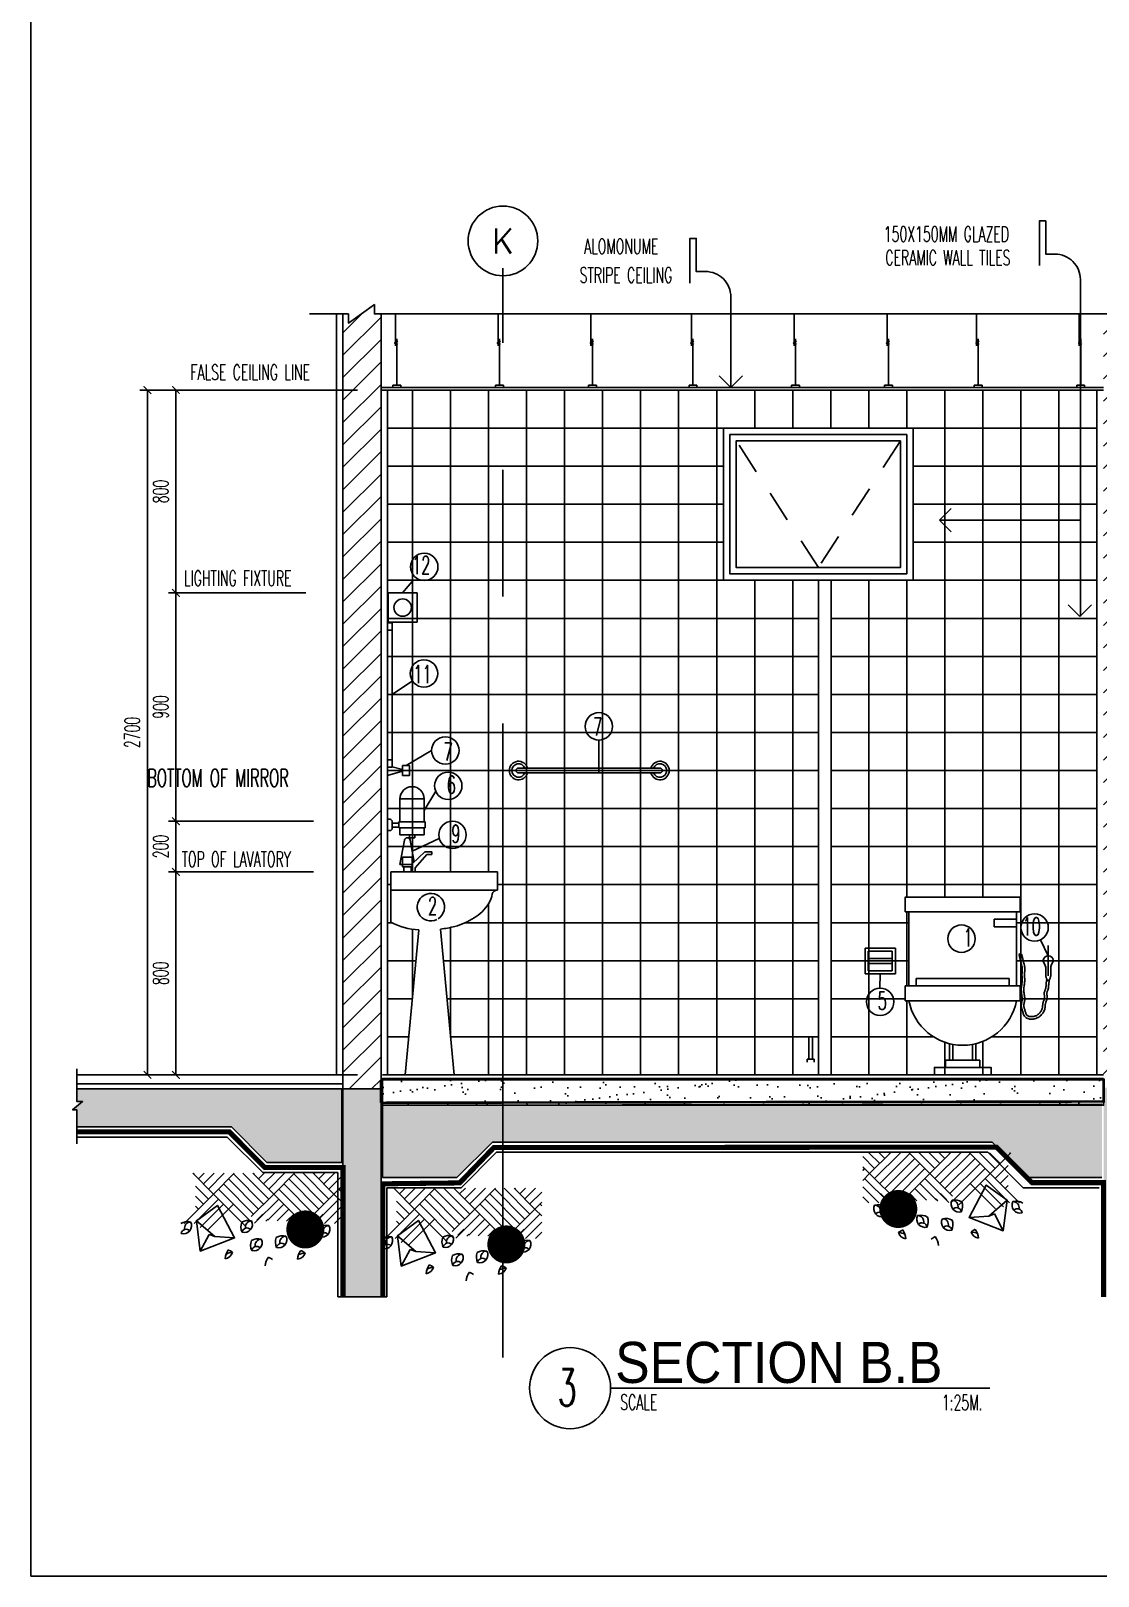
# Model space of a CAD drawing. Extents: x 417609.6 to 417638.5, y 43441 to 43460.9.
# Drawn here: x 417609.61 to 417613.82, y 43440.98 to 43447.07 of the extents above; entities that cross this region are included whole.
import ezdxf
from ezdxf.enums import TextEntityAlignment as Align

# ---------------------------------------------------------------- set-up
doc = ezdxf.new("R2010")
doc.units = 0
doc.header["$MEASUREMENT"] = 0
doc.header["$PDMODE"] = 3
doc.header["$PDSIZE"] = 0.1
for name, pattern in [('CENTER2', [1.125, 0.75, -0.125, 0.125, -0.125]), ('CENTERX2', [4, 2.5, -0.5, 0.5, -0.5]), ('DASHED', [0.75, 0.5, -0.25]), ('HIDDEN', [0.375, 0.25, -0.125]), ('HIDDEN2', [0.1875, 0.125, -0.0625])]:
    doc.linetypes.add(name, pattern=pattern)
doc.layers.get('0').update_dxf_attribs({"linetype": 'CONTINUOUS'})
doc.layers.get('DEFPOINTS').update_dxf_attribs({"linetype": 'CONTINUOUS'})
for name, color, linetype in [('2', 2, 'CONTINUOUS'), ('AX', 6, 'CONTINUOUS'), ('AX-CR', 2, 'CONTINUOUS'), ('AX-TXT', 4, 'CONTINUOUS'), ('AXES', 11, 'CENTERX2'), ('AXIS', 11, 'CENTER2'), ('DIM-OUT', 4, 'CONTINUOUS'), ('DIM1', 2, 'CONTINUOUS'), ('Dimout', 4, 'CONTINUOUS'), ('DW', 7, 'CONTINUOUS'), ('ELE', 3, 'CONTINUOUS'), ('ELV', 7, 'CONTINUOUS'), ('FIX', 3, 'CONTINUOUS'), ('gravel', 11, 'CONTINUOUS'), ('Hatch', 11, 'CONTINUOUS'), ('K-FUR', 3, 'CONTINUOUS'), ('Plaster', 7, 'CONTINUOUS'), ('SANI', 2, 'CONTINUOUS'), ('SETTING', 3, 'CONTINUOUS'), ('Tile', 5, 'CONTINUOUS'), ('TITLE', 6, 'CONTINUOUS'), ('TXT', 2, 'CONTINUOUS'), ('TXT1', 2, 'CONTINUOUS'), ('WALL', 6, 'CONTINUOUS'), ('WallPartition', 2, 'CONTINUOUS'), ('Windows', 9, 'CONTINUOUS')]:
    doc.layers.add(name, color=color, linetype=linetype)
doc.styles.add('ROMANS', font='ROMANS.shx', dxfattribs={"width": 0.6})
doc.styles.add('TTXT', font='swisse.ttf', dxfattribs={"width": 0.6})
doc.dimstyles.new('R50', dxfattribs={"dimscale": 0, "dimtxt": 0.06, "dimasz": 0.03, "dimexe": 0.03, "dimexo": 0.03, "dimgap": 0.03, "dimtad": 1, "dimdec": 0, "dimlfac": 1000, "dimzin": 13, "dimdsep": 46, "dimtxsty": 'ROMANS', "dimblk": 'ARCHTICK', "dimcen": 0.09, "dimclrd": 4, "dimclre": 4, "dimclrt": 2, "dimadec": 0, "dimazin": 0, "dimtfac": 1, "dimtdec": 0, "dimtofl": 0, "dimtmove": 2, "dimatfit": 3, "dimldrblk": 'CLOSEDBLANK', "dimfxl": 0, "dimtolj": 1, "dimtzin": 0, "dimarcsym": 0})

# ---------------------------------------------------------------- blocks, each defined once
blk = doc.blocks.new('A$C54676CD1')
at = {"layer": 'AXIS', "linetype": 'CENTER2', "ltscale": 10}
for p, q in [((0.1153, 0.1709), (0.1153, 0.29)), ((0.1716, 0.2302), (0.0525, 0.2302))]:
    blk.add_line(p, q, dxfattribs=at)
at = {"layer": 'DIM1', "linetype": 'HIDDEN'}
for points in [[(0.1196, 0.156), (0.1183, 0.1482), (0.1175, 0.142), (0.117, 0.1369), (0.1167, 0.1328), (0.1165, 0.1294), (0.1164, 0.1262), (0.1161, 0.1231), (0.1155, 0.1198), (0.1146, 0.1167), (0.1135, 0.1137), (0.1124, 0.1111), (0.1114, 0.1087), (0.1105, 0.1066), (0.1099, 0.1048), (0.1094, 0.1033), (0.1092, 0.1022), (0.1092, 0.1011), (0.1093, 0.0997), (0.1095, 0.0979), (0.1099, 0.0957), (0.1104, 0.0932), (0.1108, 0.0902), (0.111, 0.0869), (0.1109, 0.0832), (0.1103, 0.0796), (0.1094, 0.0762), (0.1084, 0.0731), (0.1073, 0.0702), (0.1063, 0.0674), (0.1053, 0.0648), (0.1046, 0.0625), (0.104, 0.0602), (0.1036, 0.058), (0.1033, 0.0555), (0.1031, 0.0527), (0.1028, 0.0497), (0.1025, 0.0464), (0.102, 0.0428), (0.1012, 0.039), (0.1, 0.0351), (0.0983, 0.0312), (0.0963, 0.0275), (0.094, 0.0241), (0.0915, 0.0208), (0.0889, 0.0178), (0.0862, 0.0149), (0.0834, 0.0123), (0.0806, 0.01), (0.0778, 0.0079), (0.0749, 0.0061), (0.0719, 0.0045), (0.0689, 0.0032), (0.0658, 0.0022), (0.0627, 0.0014), (0.0595, 0.0008), (0.0563, 0.0004), (0.0529, 0.0001), (0.0494, 0), (0.0458, 0.0001), (0.042, 0.0004), (0.0382, 0.001), (0.0344, 0.0021), (0.0306, 0.0036), (0.0269, 0.0059), (0.0237, 0.0088), (0.0212, 0.012), (0.0194, 0.0153), (0.018, 0.0186), (0.0169, 0.0217), (0.016, 0.0246), (0.0152, 0.0273), (0.0145, 0.0298), (0.0137, 0.0322), (0.0128, 0.0347), (0.0119, 0.0374), (0.011, 0.0402), (0.0102, 0.0433), (0.0095, 0.0465), (0.0091, 0.05), (0.0089, 0.0537), (0.0092, 0.0573), (0.0097, 0.0607), (0.0103, 0.064), (0.011, 0.0671), (0.0116, 0.0702), (0.012, 0.0732), (0.0124, 0.0763), (0.0125, 0.0795), (0.0124, 0.0831), (0.012, 0.087), (0.0115, 0.0913), (0.0109, 0.0959), (0.0102, 0.1007), (0.0096, 0.1057), (0.0092, 0.1108), (0.009, 0.1161), (0.009, 0.1212), (0.0094, 0.1262), (0.0099, 0.1309), (0.0105, 0.1354), (0.0111, 0.1396), (0.0117, 0.1435), (0.0122, 0.1471), (0.0125, 0.1503), (0.0126, 0.1533), (0.0126, 0.1563), (0.0125, 0.1592), (0.0123, 0.1622), (0.012, 0.1652), (0.0118, 0.1684), (0.0116, 0.1717), (0.0115, 0.1752), (0.0116, 0.1787), (0.0118, 0.1822), (0.012, 0.1855), (0.0123, 0.1887), (0.0126, 0.1917), (0.0127, 0.1946), (0.0128, 0.1973), (0.0128, 0.1998), (0.0125, 0.2023), (0.0121, 0.2051), (0.0113, 0.2089), (0.0101, 0.214), (0.0085, 0.2207), (0.0062, 0.2293), (0.0034, 0.2403), (0, 0.254)], [(0.1097, 0.1576), (0.1084, 0.1496), (0.1076, 0.1431), (0.107, 0.1378), (0.1067, 0.1334), (0.1066, 0.1299), (0.1064, 0.127), (0.1062, 0.1244), (0.1057, 0.1221), (0.1051, 0.1197), (0.1042, 0.1174), (0.1032, 0.115), (0.1022, 0.1127), (0.1012, 0.1103), (0.1004, 0.1079), (0.0997, 0.1056), (0.0993, 0.1032), (0.0992, 0.1009), (0.0993, 0.0986), (0.0997, 0.0963), (0.1001, 0.0939), (0.1005, 0.0916), (0.1009, 0.0892), (0.101, 0.0867), (0.1009, 0.0842), (0.1005, 0.0817), (0.0998, 0.0791), (0.099, 0.0764), (0.098, 0.0737), (0.0969, 0.0709), (0.0959, 0.0681), (0.095, 0.0653), (0.0942, 0.0624), (0.0937, 0.0595), (0.0933, 0.0565), (0.0931, 0.0535), (0.0929, 0.0506), (0.0926, 0.0476), (0.0922, 0.0446), (0.0915, 0.0416), (0.0906, 0.0386), (0.0893, 0.0356), (0.0877, 0.0327), (0.0858, 0.0298), (0.0837, 0.0271), (0.0815, 0.0245), (0.0792, 0.0221), (0.0768, 0.0198), (0.0745, 0.0179), (0.0722, 0.0162), (0.0699, 0.0148), (0.0676, 0.0136), (0.0653, 0.0126), (0.063, 0.0118), (0.0605, 0.0112), (0.0579, 0.0107), (0.0552, 0.0103), (0.0523, 0.0101), (0.0493, 0.01), (0.0463, 0.0101), (0.0433, 0.0103), (0.0404, 0.0108), (0.0376, 0.0116), (0.0351, 0.0126), (0.0329, 0.0139), (0.0311, 0.0156), (0.0296, 0.0176), (0.0283, 0.0198), (0.0273, 0.0222), (0.0264, 0.0248), (0.0256, 0.0274), (0.0248, 0.0301), (0.024, 0.0328), (0.0232, 0.0354), (0.0223, 0.038), (0.0214, 0.0405), (0.0206, 0.043), (0.0199, 0.0456), (0.0194, 0.0482), (0.019, 0.0508), (0.019, 0.0535), (0.0192, 0.0562), (0.0196, 0.0591), (0.0201, 0.062), (0.0208, 0.0652), (0.0214, 0.0685), (0.022, 0.0719), (0.0223, 0.0756), (0.0225, 0.0795), (0.0223, 0.0837), (0.022, 0.088), (0.0214, 0.0926), (0.0208, 0.0972), (0.0201, 0.102), (0.0196, 0.1067), (0.0192, 0.1115), (0.019, 0.1162), (0.019, 0.1208), (0.0193, 0.1253), (0.0198, 0.1297), (0.0204, 0.134), (0.021, 0.1381), (0.0216, 0.1421), (0.0221, 0.146), (0.0225, 0.1497), (0.0226, 0.1532), (0.0226, 0.1565), (0.0225, 0.1598), (0.0222, 0.1629), (0.022, 0.166), (0.0217, 0.1691), (0.0216, 0.1721), (0.0215, 0.1752), (0.0216, 0.1783), (0.0217, 0.1815), (0.022, 0.1846), (0.0223, 0.1878), (0.0225, 0.191), (0.0227, 0.1942), (0.0228, 0.1973), (0.0227, 0.2004), (0.0225, 0.2035), (0.0219, 0.2069), (0.0211, 0.2111), (0.0199, 0.2163), (0.0182, 0.2231), (0.0159, 0.2318), (0.0131, 0.2428), (0.0097, 0.2564)]]:
    blk.add_lwpolyline(points, dxfattribs=at)
at = {"layer": 'DIM1'}
blk.add_circle((0.0046, 0.2544), 0.00364, dxfattribs=at)
at = {"layer": 'SETTING'}
for p, q in [((0.1037, 0.2112), (0.0958, 0.229)), ((0.1053, 0.1733), (0.1053, 0.2039)), ((0.1253, 0.1733), (0.1253, 0.2039)), ((0.1268, 0.2112), (0.1347, 0.229)), ((0.1067, 0.1648), (0.1058, 0.1685)), ((0.1089, 0.1585), (0.1067, 0.1648)), ((0.1144, 0.1503), (0.1089, 0.1585)), ((0.1147, 0.1503), (0.1205, 0.1567)), ((0.1223, 0.1606), (0.1235, 0.1639)), ((0.124, 0.1658), (0.1247, 0.1685))]:
    blk.add_line(p, q, dxfattribs=at)
for centre, radius, start, end in [((0.1153, 0.2302), 0.02, 4.77123, 175.22877), ((0.1013, 0.2314), 0.006, 175.22877, 203.96841), ((0.0873, 0.2039), 0.018, 0, 23.96841), ((0.0973, 0.206), 0.008, 0, 23.96841), ((0.1433, 0.2039), 0.018, 156.03159, 180), ((0.1333, 0.206), 0.008, 156.03159, 180), ((0.1292, 0.2314), 0.006, 336.03159, 4.77123), ((0.1253, 0.1733), 0.02, 180, 193.70485), ((0.1034, 0.1672), 0.02, 328.31381, 340.75167), ((0.1046, 0.1705), 0.02, 340.75167, 346.29515), ((0.1053, 0.1733), 0.02, 346.29515, 0)]:
    blk.add_arc(centre, radius, start, end, dxfattribs=at)
blk = doc.blocks.new('Fix')
at = {"layer": 'FIX'}
for p, q in [((-0.2122, 0.6428), (-0.2122, 0.3506)), ((-0.2122, 0.6136), (-0.1246, 0.6136)), ((-0.1246, 0.6136), (-0.1246, 0.5843)), ((0.2122, 0.3506), (0.2122, 0.6428)), ((-0.1246, 0.5843), (-0.2122, 0.5843)), ((-0.183, 0.3798), (-0.183, 0.3506)), ((0.183, 0.3798), (-0.183, 0.3798)), ((0.183, 0.3506), (0.183, 0.3798)), ((-0.2268, 0.2922), (-0.2268, 0.3506)), ((0.2268, 0.3506), (-0.2268, 0.3506)), ((0.2268, 0.3506), (0.2268, 0.2922)), ((0.2268, 0.2922), (-0.2268, 0.2922)), ((-0.052, 0.0584), (-0.052, 0.1232)), ((0.052, 0.0584), (0.052, 0.1232)), ((-0.0382, 0.0584), (-0.0382, 0.1203)), ((0.0382, 0.0584), (0.0382, 0.1203)), ((0.0674, 0.0584), (-0.0674, 0.0584)), ((-0.0674, 0.0292), (-0.0674, 0.0584)), ((0.0674, 0.0292), (0.0674, 0.0584))]:
    blk.add_line(p, q, dxfattribs=at)
for points in [[(0.2268, 0.6428), (0.2268, 0.7012), (-0.2268, 0.7012), (-0.2268, 0.6428)], [(0.1117, 0), (0.1117, 0.0292), (-0.1117, 0.0292), (-0.1117, 0)]]:
    blk.add_lwpolyline(points, close=True, dxfattribs=at)
blk.add_arc((0, 0.333), 0.2161, 190.88869, 349.11131, dxfattribs=at)
blk = doc.blocks.new('A$C24F356C9')
at = {"layer": 'SANI'}
for p, q in [((0, 0.1021), (0.12, 0.1021)), ((0, 0.1021), (0, 0)), ((0.0128, 0.0893), (0.1072, 0.0893)), ((0.0128, 0.0893), (0.0128, 0.0128)), ((0.1072, 0.0893), (0.1072, 0.0128)), ((0.12, 0.1021), (0.12, 0)), ((0, 0), (0.12, 0)), ((0.0128, 0.0606), (0.1072, 0.0606)), ((0.0128, 0.0414), (0.1072, 0.0414)), ((0.0128, 0.0128), (0.1072, 0.0128))]:
    blk.add_line(p, q, dxfattribs=at)
blk = doc.blocks.new('walling')
at = {"layer": 'ELV'}
blk.add_line((0.1363, -1.1797), (-0.4198, -1.1797), dxfattribs=at)
blk.add_lwpolyline([(-0.025, -0.176), (-0.025, 0), (0, 0), (0, -0.1306), (0.0363, -0.1306, -0.414214), (0.1363, -0.2306), (0.1363, -1.5582)], format="xyb", dxfattribs=at)
at = {"layer": 'WALL'}
for p, q in [((-0.4198, -1.1797), (-0.3736, -1.1334)), ((-0.4198, -1.1797), (-0.3736, -1.2259)), ((0.1345, -1.56), (0.0882, -1.5137)), ((0.1345, -1.56), (0.1808, -1.5137))]:
    blk.add_line(p, q, dxfattribs=at)
at = {"layer": 'TXT', "style": 'ROMANS', "width": 0.6}
for s, p in [('150X150MM GLAZED', (-0.639, -0.0816)), ('CERAMIC WALL TILES', (-0.6331, -0.1746))]:
    blk.add_text(s, height=0.06, dxfattribs=at).set_placement(p)
blk = doc.blocks.new('GAN')
for p, q in [((-0.0212, 0.1644), (-0.0212, 0.29)), ((-0.0155, 0.01), (-0.0155, 0.1918)), ((0, 0.01), (-0.031, 0.01)), ((-0.031, 0.01), (-0.031, 0)), ((0, 0.01), (0, 0))]:
    blk.add_line(p, q)
blk.add_lwpolyline([(-0.0118, 0.184), (-0.024, 0.1754), (-0.0113, 0.1703)])
blk = doc.blocks.new('A$C22107CF4')
for p, q in [((0.1286, 0.2837), (0.0467, 0.3655)), ((0.0494, 0.3629), (0.052, 0.3655)), ((0.1088, 0.2639), (0.0574, 0.3153)), ((0.0692, 0.3431), (0.0916, 0.3655)), ((0.089, 0.3233), (0.1312, 0.3655)), ((0.1088, 0.3035), (0.1708, 0.3655)), ((0.1286, 0.2837), (0.2104, 0.3655)), ((0.287, 0.2045), (0.1682, 0.3233)), ((0.3068, 0.2243), (0.188, 0.3431)), ((0.3266, 0.2441), (0.2078, 0.3629)), ((0.3464, 0.2639), (0.2447, 0.3655)), ((0.3662, 0.2837), (0.2843, 0.3655)), ((0.287, 0.3629), (0.2896, 0.3655)), ((0.3068, 0.3431), (0.3292, 0.3655)), ((0.3266, 0.3233), (0.3688, 0.3655)), ((0.3464, 0.3035), (0.4084, 0.3655)), ((0.3662, 0.2837), (0.448, 0.3655)), ((0.5246, 0.2045), (0.4058, 0.3233)), ((0.5444, 0.2243), (0.4256, 0.3431)), ((0.5642, 0.2441), (0.4454, 0.3629)), ((0.584, 0.2639), (0.4823, 0.3655)), ((0.6038, 0.2837), (0.5219, 0.3655)), ((0.5246, 0.3629), (0.5272, 0.3655)), ((0.5444, 0.3431), (0.5668, 0.3655)), ((0.5642, 0.3233), (0.6064, 0.3655)), ((0.584, 0.3035), (0.6308, 0.3504)), ((0.6038, 0.2837), (0.6308, 0.3108)), ((0.0126, 0.1677), (0.1286, 0.2837)), ((0.0522, 0.1677), (0.1484, 0.2639)), ((0.089, 0.2441), (0.0574, 0.2757)), ((0.0761, 0.152), (0.1682, 0.2441)), ((0.1077, 0.144), (0.2078, 0.2441)), ((0.2522, 0.1601), (0.1286, 0.2837)), ((0.2844, 0.1675), (0.1484, 0.3035)), ((0.2775, 0.195), (0.3662, 0.2837)), ((0.2911, 0.169), (0.386, 0.2639)), ((0.3425, 0.1808), (0.4058, 0.2441)), ((0.4822, 0.1677), (0.3662, 0.2837)), ((0.5048, 0.1847), (0.386, 0.3035)), ((0.4877, 0.1677), (0.6038, 0.2837)), ((0.5273, 0.1677), (0.6236, 0.2639)), ((0.6308, 0.2566), (0.6038, 0.2837)), ((0.6308, 0.2962), (0.6236, 0.3035)), ((0.0692, 0.2243), (0.0574, 0.2361)), ((0.2998, 0.1806), (0.3237, 0.2045)), ((0.335, 0.1762), (0.3435, 0.1847)), ((0.3799, 0.1786), (0.4256, 0.2243)), ((0.4173, 0.1764), (0.4454, 0.2045)), ((0.4547, 0.1742), (0.4652, 0.1847)), ((0.4927, 0.1359), (0.5613, 0.2045)), ((0.5669, 0.1677), (0.6308, 0.2316)), ((0.6065, 0.1677), (0.6308, 0.192))]:
    blk.add_line(p, q)
for points in [[(0.0766, 0.0585), (0.2116, 0.111), (0.1441, 0.2385), (0.0616, 0.1785), (0.0766, 0.0585), (0.1112, 0.1244)], [(0.1343, 0.1163), (0.2116, 0.111), (0.1441, 0.2385), (0.0616, 0.1785), (0.1343, 0.1163), (0.1112, 0.1244)]]:
    blk.add_lwpolyline(points)
for centre, radius, start, end in [((0.0263, 0.124), 0.0509, 76.03216, 121.14052), ((0.0105, 0.1589), 0.0317, 253.70906, 27.40145), ((0.0207, 0.1257), 0.0193, 42.45997, 171.80435), ((0.0385, 0.1494), 0.024, 89.57083, 192.73345), ((0.2876, 0.1547), 0.0506, 159.5756, 205.15216), ((0.2666, 0.1288), 0.0509, 76.03216, 121.14052), ((0.2507, 0.1636), 0.0317, 253.70906, 27.40145), ((0.261, 0.1305), 0.0193, 42.45997, 171.80435), ((0.2787, 0.1542), 0.024, 89.57083, 192.73345), ((0.5929, 0.1359), 0.0506, 159.5756, 205.15216), ((0.5718, 0.1099), 0.0509, 76.03216, 121.14052), ((0.556, 0.1448), 0.0317, 253.70906, 27.40145), ((0.5662, 0.1116), 0.0193, 42.45997, 171.80435), ((0.5839, 0.1354), 0.024, 89.57083, 192.73345), ((0.2409, 0.024), 0.0669, 143.51132, 175.91913), ((-0.5126, -1.1654), 1.4144, 59.59064, 60.35176), ((0.3258, 0.0823), 0.0506, 159.5756, 205.15216), ((0.3047, 0.0563), 0.0509, 76.03216, 121.14052), ((0.2889, 0.0912), 0.0317, 253.70906, 27.40145), ((0.2991, 0.058), 0.0193, 42.45997, 171.80435), ((0.3168, 0.0818), 0.024, 89.57083, 192.73345), ((0.4233, 0.0945), 0.0506, 159.5756, 205.15216), ((0.4022, 0.0685), 0.0509, 76.03216, 121.14052), ((0.3864, 0.1034), 0.0317, 253.70906, 27.40145), ((0.3966, 0.0702), 0.0193, 42.45997, 171.80435), ((0.4143, 0.0939), 0.024, 89.57083, 192.73345), ((0.5272, 0.0216), 0.0669, 143.51132, 175.91913), ((-0.2263, -1.1678), 1.4144, 59.59064, 60.35176), ((0.1707, 0.0622), 0.0336, 275.8828, 346.64304), ((0.1707, 0.0622), 0.0336, 275.8828, 346.64304), ((0.2198, -0.0514), 0.1071, 98.87649, 112.94629), ((0.3991, -0.0048), 0.0669, 143.51132, 175.91913), ((-0.3544, -1.1942), 1.4144, 59.59064, 60.35176), ((0.457, 0.0598), 0.0336, 275.8828, 346.64304), ((0.457, 0.0598), 0.0336, 275.8828, 346.64304), ((0.5062, -0.0538), 0.1071, 98.87649, 112.94629)]:
    blk.add_arc(centre, radius, start, end)
at = {"layer": 'Hatch', "const_width": 0.075}
blk.add_lwpolyline([(0.4534, 0.144, 1), (0.5284, 0.144, 1)], format="xyb", close=True, dxfattribs=at)
blk = doc.blocks.new('AXL')
at = {"layer": 'AX-CR'}
blk.add_circle((-350, 0), 350, dxfattribs=at)
at = {"layer": 'AX-TXT', "style": 'ROMANS'}
blk.add_attdef('AX', text='', height=250, dxfattribs=at).set_placement((-350, 0), align=Align.MIDDLE)
blk = doc.blocks.new('_ARCHTICK')
at = {"color": 0, "linetype": 'ByBlock', "const_width": 0.15}
blk.add_lwpolyline([(-0.5, -0.5), (0.5, 0.5)], dxfattribs=at)
blk = doc.blocks.new('*D144')
at = {"layer": 'DEFPOINTS', "color": 0}
for p in [(417610.1857, 43443.7532), (417610.7577, 43443.7532), (417610.9315, 43442.9528)]:
    blk.add_point(p, dxfattribs=at)
at = {"layer": 'Dimout', "color": 4, "lineweight": -2}
for p, q in [((417610.7277, 43443.7532), (417610.1557, 43443.7532)), ((417610.1857, 43442.9528), (417610.1857, 43443.7532)), ((417610.9015, 43442.9528), (417610.1557, 43442.9528))]:
    blk.add_line(p, q, dxfattribs=at)
at = {"layer": 'Dimout', "color": 4, "lineweight": -2, "xscale": 0.03, "yscale": 0.03, "zscale": 0.03}
for p, rotation in [((417610.1857, 43443.7532), 90), ((417610.1857, 43442.9528), 270)]:
    blk.add_blockref('_ARCHTICK', p, dxfattribs=dict(at, rotation=rotation))
at = {"layer": 'Dimout', "color": 2, "insert": (417610.1257, 43443.353), "char_height": 0.06, "attachment_point": 5, "rotation": 90, "style": 'ROMANS'}
blk.add_mtext('\\A1;800', dxfattribs=at)
blk = doc.blocks.new('_ClosedBlank')
at = {"color": 0, "linetype": 'ByBlock', "lineweight": -2}
for p, q in [((-1, 0.17), (0, 0)), ((-1, 0.17), (-1, -0.17)), ((0, 0), (-1, -0.17))]:
    blk.add_line(p, q, dxfattribs=at)
blk = doc.blocks.new('*D145')
at = {"layer": 'DEFPOINTS', "color": 0}
for p in [(417610.1857, 43443.9532), (417610.7577, 43443.9532), (417610.7577, 43443.7532)]:
    blk.add_point(p, dxfattribs=at)
at = {"layer": 'Dimout', "color": 4, "lineweight": -2}
for p, q in [((417610.7277, 43443.9532), (417610.1557, 43443.9532)), ((417610.1857, 43443.7532), (417610.1857, 43443.9532)), ((417610.7277, 43443.7532), (417610.1557, 43443.7532))]:
    blk.add_line(p, q, dxfattribs=at)
at = {"layer": 'Dimout', "color": 4, "lineweight": -2, "xscale": 0.03, "yscale": 0.03, "zscale": 0.03}
for p, rotation in [((417610.1857, 43443.9532), 90), ((417610.1857, 43443.7532), 270)]:
    blk.add_blockref('_ARCHTICK', p, dxfattribs=dict(at, rotation=rotation))
at = {"layer": 'Dimout', "color": 2, "insert": (417610.1257, 43443.8532), "char_height": 0.06, "attachment_point": 5, "rotation": 90, "style": 'ROMANS'}
blk.add_mtext('\\A1;200', dxfattribs=at)
blk = doc.blocks.new('*D146')
at = {"layer": 'DEFPOINTS', "color": 0}
for p in [(417610.1857, 43444.8528), (417610.7277, 43444.8528), (417610.7577, 43443.9532)]:
    blk.add_point(p, dxfattribs=at)
at = {"layer": 'Dimout', "color": 4, "lineweight": -2}
for p, q in [((417610.6977, 43444.8528), (417610.1557, 43444.8528)), ((417610.1857, 43443.9532), (417610.1857, 43444.8528)), ((417610.7277, 43443.9532), (417610.1557, 43443.9532))]:
    blk.add_line(p, q, dxfattribs=at)
at = {"layer": 'Dimout', "color": 4, "lineweight": -2, "xscale": 0.03, "yscale": 0.03, "zscale": 0.03}
for p, rotation in [((417610.1857, 43444.8528), 90), ((417610.1857, 43443.9532), 270)]:
    blk.add_blockref('_ARCHTICK', p, dxfattribs=dict(at, rotation=rotation))
at = {"layer": 'Dimout', "color": 2, "insert": (417610.1257, 43444.403), "char_height": 0.06, "attachment_point": 5, "rotation": 90, "style": 'ROMANS'}
blk.add_mtext('\\A1;900', dxfattribs=at)
blk = doc.blocks.new('*D147')
at = {"layer": 'DEFPOINTS', "color": 0}
for p in [(417610.1857, 43445.6528), (417610.9315, 43445.6528), (417610.7277, 43444.8528)]:
    blk.add_point(p, dxfattribs=at)
at = {"layer": 'Dimout', "color": 4, "lineweight": -2}
for p, q in [((417610.9015, 43445.6528), (417610.1557, 43445.6528)), ((417610.1857, 43444.8528), (417610.1857, 43445.6528)), ((417610.6977, 43444.8528), (417610.1557, 43444.8528))]:
    blk.add_line(p, q, dxfattribs=at)
at = {"layer": 'Dimout', "color": 4, "lineweight": -2, "xscale": 0.03, "yscale": 0.03, "zscale": 0.03}
for p, rotation in [((417610.1857, 43445.6528), 90), ((417610.1857, 43444.8528), 270)]:
    blk.add_blockref('_ARCHTICK', p, dxfattribs=dict(at, rotation=rotation))
at = {"layer": 'Dimout', "color": 2, "insert": (417610.1257, 43445.2528), "char_height": 0.06, "attachment_point": 5, "rotation": 90, "style": 'ROMANS'}
blk.add_mtext('\\A1;800', dxfattribs=at)
blk = doc.blocks.new('*D148')
at = {"layer": 'DEFPOINTS', "color": 0}
for p in [(417610.0733, 43445.6528), (417610.7277, 43445.6528), (417610.7277, 43442.9528)]:
    blk.add_point(p, dxfattribs=at)
at = {"layer": 'Dimout', "color": 4, "lineweight": -2}
for p, q in [((417610.6977, 43445.6528), (417610.0433, 43445.6528)), ((417610.0733, 43442.9528), (417610.0733, 43445.6528)), ((417610.6977, 43442.9528), (417610.0433, 43442.9528))]:
    blk.add_line(p, q, dxfattribs=at)
at = {"layer": 'Dimout', "color": 4, "lineweight": -2, "xscale": 0.03, "yscale": 0.03, "zscale": 0.03}
for p, rotation in [((417610.0733, 43445.6528), 90), ((417610.0733, 43442.9528), 270)]:
    blk.add_blockref('_ARCHTICK', p, dxfattribs=dict(at, rotation=rotation))
at = {"layer": 'Dimout', "color": 2, "insert": (417610.0133, 43444.3028), "char_height": 0.06, "attachment_point": 5, "rotation": 90, "style": 'ROMANS'}
blk.add_mtext('\\A1;2700', dxfattribs=at)
blk = doc.blocks.new('ceil')
at = {"layer": 'ELV'}
blk.add_lwpolyline([(-0.1613, 0.4121), (-0.1613, 0.5881), (-0.1363, 0.5881), (-0.1363, 0.4575), (-0.1, 0.4575, -0.414214), (0, 0.3575), (0, 0)], format="xyb", dxfattribs=at)
at = {"layer": 'WALL'}
blk.add_lwpolyline([(0.0463, 0.0463), (0, 0), (-0.0463, 0.0463)], dxfattribs=at)
at = {"layer": 'TXT', "style": 'ROMANS', "width": 0.6}
for s, p in [('ALOMONUME', (-0.5788, 0.5268)), (' STRIPE CEILING', (-0.6209, 0.4135))]:
    blk.add_text(s, height=0.06, dxfattribs=at).set_placement(p)

msp = doc.modelspace()

# ---------------------------------------------------------------- hatches: boundary and pattern name
at = {"layer": 'Hatch'}
h = msp.add_hatch(dxfattribs=at)
h.set_pattern_fill('ANSI31', color=256, scale=0.5, style=0)
h.set_pattern_definition([(45, (-124.306846, -60.16814), (-0.044194173824, 0.044194173824), [])])
h.paths.add_polyline_path([(417610.9946, 43445.9528), (417610.9687, 43445.9528), (417610.9687, 43445.99), (417610.8658, 43445.9172), (417610.8658, 43445.9528), (417610.8446, 43445.9528), (417610.8446, 43442.8978), (417610.9946, 43442.8978), (417610.9946, 43442.9328)])
h.paths.add_polyline_path([(417613.9946, 43445.9528), (417613.9692, 43445.9528), (417613.9692, 43445.99), (417613.8662, 43445.9172), (417613.8662, 43445.9528), (417613.8446, 43445.9528), (417613.8446, 43442.9379), (417613.8447, 43442.9379), (417613.8447, 43442.9028), (417613.9946, 43442.9028)])
at = {"layer": 'Windows'}
h = msp.add_hatch(dxfattribs=at)
h.set_pattern_fill('AR-CONC', color=256, scale=0.03, style=0)
h.set_pattern_definition([(50, (-124.30685, -60.16814), (0.21517805478, -0.018825640495), [0.0225, -0.2475]), (355, (-124.30685, -60.16814), (-0.04162540008, 0.22565764011), [0.018, -0.198]), (100.4514, (-124.28891, -60.1697), (0.17355281451, 0.20683186262), [0.019122057, -0.2103426336]), (46.1842, (-124.30685, -60.10814), (0.32017231459, -0.0496557043), [0.03375, -0.37125]), (96.6356, (-124.28016, -60.11228), (0.28039881166, 0.29223536127), [0.0286830864, -0.3155139]), (351.1842, (-124.30685, -60.10814), (0.28039858354, 0.29223558028), [0.027, -0.297]), (21, (-124.27685, -60.12314), (0.179072115636, -0.1207856672), [0.0225, -0.2475]), (326, (-124.27685, -60.12314), (0.07299459958, 0.21754501351), [0.018, -0.198]), (71.4514, (-124.26192, -60.1332), (0.25206678857, 0.09675914901), [0.019122057, -0.2103426336]), (37.5, (-124.306846, -60.16814), (0.003647956595, 0.09986815615), [0, -0.1956, 0, -0.201, 0, -0.19875]), (7.5, (-124.30685, -60.16814), (0.078920861233, 0.118323513565), [0, -0.1146, 0, -0.1911, 0, -0.07575]), (327.5, (-124.373746, -60.16814), (0.160146730852, -0.00676646152), [0, -0.075, 0, -0.234, 0, -0.3105]), (317.5, (-124.40375, -60.16814), (0.174955850803, 0.0300314947), [0, -0.0975, 0, -0.1554, 0, -0.2205])])
h.paths.add_polyline_path([(417615.1878, 43442.8156), (417615.1713, 43442.8156), (417615.2103, 43442.8481), (417615.1878, 43442.8481), (417615.1878, 43442.9028), (417614.001, 43442.9028), (417614.001, 43442.6128), (417614.2686, 43442.6128), (417614.4086, 43442.7528), (417615.1878, 43442.7528)])
h.paths.add_polyline_path([(417613.9946, 43442.9028), (417613.8447, 43442.9028), (417613.8447, 43442.8328), (417613.8446, 43442.8328), (417613.8446, 43442.5478), (417613.8446, 43442.0772), (417613.9946, 43442.0772), (417613.9946, 43442.1453, -0.412817), (417613.9698, 43442.1703, -0.412817), (417613.9946, 43442.1953)])
h.paths.add_polyline_path([(417613.8383, 43442.8328), (417611.4756, 43442.8328), (417611.4756, 43442.6878), (417613.4046, 43442.6878), (417613.5446, 43442.5478), (417613.8383, 43442.5478)])
h.paths.add_polyline_path([(417611.4756, 43442.8328), (417611.0003, 43442.8328), (417611.0003, 43442.5478), (417611.2939, 43442.5478), (417611.4339, 43442.6878), (417611.4756, 43442.6878)])
h.paths.add_polyline_path([(417610.9946, 43442.8428), (417610.9946, 43442.8978), (417610.8446, 43442.8978), (417610.8446, 43442.0772), (417610.9946, 43442.0772), (417610.9946, 43442.5028)])
h.paths.add_polyline_path([(417610.8395, 43442.8978), (417609.7947, 43442.8978), (417609.7947, 43442.8481), (417609.8172, 43442.8481), (417609.7781, 43442.8156), (417609.7947, 43442.8156), (417609.7947, 43442.7478), (417610.4046, 43442.7478), (417610.5446, 43442.6078), (417610.8395, 43442.6078)])
h = msp.add_hatch(dxfattribs=at)
h.set_pattern_fill('AR-SAND', color=256, scale=0.05, style=0)
h.set_pattern_definition([(37.5, (-124.306846, -60.16814), (-0.003149667905, 0.09634118845), [0, -0.076, 0, -0.085, 0, -0.08125]), (7.5, (-124.30685, -60.16814), (0.088488835263, 0.14110730326), [0, -0.041, 0, -0.0685, 0, -0.02625]), (327.5, (-124.36835, -60.16814), (0.155707093088, 0.000282952677), [0, -0.025, 0, -0.09, 0, -0.1175]), (317.5, (-124.36835, -60.16814), (0.15030633023, 0.043883778247), [0, -0.0125, 0, -0.059, 0, -0.0675])])
h.paths.add_polyline_path([(417613.8447, 43442.9379), (417611.0003, 43442.9379), (417611.0003, 43442.8328), (417613.8447, 43442.8328)])

# ---------------------------------------------------------------- linework, layer by layer
for p, q in [((417613.8446, 43445.6628), (417610.9946, 43445.6628)), ((417613.8446, 43445.6528), (417610.9946, 43445.6528)), ((417611.0335, 43443.7028), (417611.0206, 43443.7028)), ((417611.0383, 43443.5528), (417611.0206, 43443.5528))]:
    msp.add_line(p, q)
at = {"layer": '2'}
for p, q in [((417611.0224, 43444.8049), (417611.0206, 43444.8049)), ((417611.0797, 43444.1567), (417611.0387, 43444.1677)), ((417611.0797, 43444.1502), (417611.0206, 43444.1331)), ((417611.0692, 43444.0029), (417611.0206, 43444.0029)), ((417611.0821, 43443.8529), (417611.0206, 43443.8529)), ((417609.7947, 43442.8978), (417610.8395, 43442.8978)), ((417610.8395, 43442.6078), (417610.8395, 43442.8978)), ((417610.8446, 43442.8978), (417610.9946, 43442.8978)), ((417610.8446, 43442.0772), (417610.8446, 43442.8978)), ((417610.9946, 43442.0772), (417610.9946, 43442.8428)), ((417611.0003, 43442.8328), (417613.8383, 43442.8378)), ((417611.0003, 43442.5478), (417611.0003, 43442.8328)), ((417609.7947, 43442.7478), (417610.4046, 43442.7478)), ((417609.7947, 43442.7078), (417610.3881, 43442.7078)), ((417610.5281, 43442.5678), (417610.3881, 43442.7078)), ((417610.5446, 43442.6078), (417610.4046, 43442.7478)), ((417611.2939, 43442.5478), (417611.4339, 43442.6878)), ((417611.3105, 43442.5078), (417611.4505, 43442.6478)), ((417613.4046, 43442.6878), (417611.4339, 43442.6878)), ((417613.3881, 43442.6478), (417611.4505, 43442.6478)), ((417613.5281, 43442.5078), (417613.3881, 43442.6478)), ((417613.5446, 43442.5478), (417613.4046, 43442.6878)), ((417610.5446, 43442.6078), (417610.8395, 43442.6078)), ((417610.5281, 43442.5678), (417610.8246, 43442.5678)), ((417610.8246, 43442.0772), (417610.8246, 43442.5678)), ((417611.0003, 43442.5478), (417611.2939, 43442.5478)), ((417613.8383, 43442.5478), (417613.5446, 43442.5478)), ((417610.9946, 43442.0772), (417610.9946, 43442.5028)), ((417611.017, 43442.5078), (417611.3105, 43442.5078)), ((417611.017, 43442.0772), (417611.017, 43442.5078)), ((417613.8275, 43442.5078), (417613.5281, 43442.5078)), ((417611.017, 43442.0772), (417610.8246, 43442.0772))]:
    msp.add_line(p, q, dxfattribs=at)
msp.add_lwpolyline([(417612.7705, 43442.9528), (417612.7205, 43442.9528), (417612.7205, 43444.9029), (417612.7705, 43444.9029)], close=True, dxfattribs=at)
at = {"layer": 'AXES'}
msp.add_line((417611.4756, 43441.8388), (417611.4756, 43446.1337), dxfattribs=at)
at = {"layer": 'DIM-OUT', "color": 7, "linetype": 'HIDDEN2'}
msp.add_lwpolyline([(417613.0436, 43445.4528), (417612.7196, 43444.9529), (417612.3956, 43445.4528)], dxfattribs=at)
at = {"layer": 'DW'}
for p, q in [((417611.1241, 43444.9062), (417611.0799, 43444.8529)), ((417611.1188, 43444.5059), (417611.0387, 43444.4531)), ((417611.8536, 43444.273), (417611.8536, 43444.1433)), ((417611.2102, 43444.0717), (417611.1651, 43443.9957)), ((417611.2243, 43443.8847), (417611.1171, 43443.8348)), ((417613.5959, 43443.485), (417613.6264, 43443.4228)), ((417612.9621, 43443.2951), (417612.9639, 43443.3508))]:
    msp.add_line(p, q, dxfattribs=at)
at = {"layer": 'ELE'}
msp.add_line((417611.1943, 43444.232), (417611.0932, 43444.1726), dxfattribs=at)
msp.add_lwpolyline([(417614.2896, 43445.9528), (417613.9692, 43445.9528), (417613.9692, 43445.99), (417613.8662, 43445.9172), (417613.8662, 43445.9528), (417610.9687, 43445.9528), (417610.9687, 43445.99), (417610.8658, 43445.9172), (417610.8658, 43445.9528), (417610.7123, 43445.9528)], dxfattribs=at)
at = {"layer": 'FIX'}
msp.add_lwpolyline([(417611.0797, 43444.1331), (417611.1066, 43444.1331), (417611.1066, 43444.1726), (417611.0797, 43444.1726)], close=True, dxfattribs=at)
msp.add_lwpolyline([(417611.5371, 43444.1624, 1), (417611.5371, 43444.1433), (417612.0947, 43444.1433, 1), (417612.0947, 43444.1624)], format="xyb", close=True, dxfattribs=at)
at = {"layer": 'FIX', "color": 2}
for centre in [(417611.1653, 43444.9558), (417611.1641, 43444.5352), (417611.8536, 43444.327), (417611.2483, 43444.232), (417611.2599, 43444.0926), (417611.2763, 43443.8993), (417613.5727, 43443.5337), (417613.284, 43443.4898), (417612.9631, 43443.2411)]:
    msp.add_circle(centre, 0.054, dxfattribs=at)
at = {"layer": 'FIX'}
for centre, radius, start, end in [((417611.5371, 43444.1528), 0.0366, 15.06895, 344.93105), ((417611.5371, 43444.1528), 0.0266, 20.95176, 339.04824), ((417612.0947, 43444.1528), 0.0366, 195.06895, 164.93105), ((417612.0947, 43444.1528), 0.0266, 200.95176, 159.04824)]:
    msp.add_arc(centre, radius, start, end, dxfattribs=at)
at = {"layer": 'FIX', "color": 2}
msp.add_arc((417611.1912, 43443.614), 0.054, 301.6669, 296.28702, dxfattribs=at)
at = {"layer": 'Hatch'}
for p, q in [((417612.6821, 43443.1028), (417612.6821, 43443.0143)), ((417612.6965, 43443.1028), (417612.6965, 43443.0143)), ((417612.6749, 43443.0143), (417612.7037, 43443.0143)), ((417612.6749, 43443.0143), (417612.6749, 43443.0028)), ((417612.7037, 43443.0143), (417612.7037, 43443.0028))]:
    msp.add_line(p, q, dxfattribs=at)
at = {"layer": 'Plaster'}
for p, q in [((417610.8186, 43442.9528), (417610.8186, 43445.9528)), ((417611.0206, 43445.6528), (417611.0206, 43442.9528)), ((417613.8186, 43442.9528), (417613.8186, 43445.6528)), ((417613.0686, 43443.3034), (417613.0686, 43443.5956)), ((417609.7947, 43442.9528), (417610.8446, 43442.9528)), ((417611.0003, 43442.9528), (417613.8446, 43442.9528)), ((417609.7947, 43442.9178), (417610.8446, 43442.9178)), ((417611.0003, 43442.9379), (417613.8447, 43442.9379)), ((417611.0003, 43442.9329), (417613.8447, 43442.9329))]:
    msp.add_line(p, q, dxfattribs=at)
at = {"layer": 'SANI'}
for p, q in [((417611.0224, 43444.7378), (417611.0224, 43444.8529)), ((417611.1374, 43444.8529), (417611.0224, 43444.8529)), ((417611.1374, 43444.7378), (417611.1374, 43444.8529)), ((417611.0387, 43444.7353), (417611.0206, 43444.7353)), ((417611.1374, 43444.7378), (417611.0224, 43444.7378)), ((417611.0387, 43444.7353), (417611.0387, 43444.1656)), ((417611.0387, 43444.7065), (417611.0206, 43444.7065)), ((417611.0387, 43444.1943), (417611.0206, 43444.1943)), ((417611.0387, 43444.1656), (417611.0206, 43444.1656)), ((417611.1651, 43444.0412), (417611.0692, 43444.0412)), ((417611.0692, 43444.0412), (417611.0692, 43443.9502)), ((417611.1651, 43444.0412), (417611.1651, 43443.9502)), ((417611.0292, 43443.9604), (417611.0234, 43443.9604)), ((417611.0388, 43443.9509), (417611.0388, 43443.9255)), ((417611.0654, 43443.945), (417611.0388, 43443.945)), ((417611.0654, 43443.9297), (417611.0388, 43443.9297)), ((417611.1689, 43443.9502), (417611.0654, 43443.9502)), ((417611.0654, 43443.9502), (417611.0654, 43443.9272)), ((417611.1689, 43443.9272), (417611.0654, 43443.9272)), ((417611.0692, 43443.9272), (417611.0692, 43443.8988)), ((417611.1651, 43443.9272), (417611.1651, 43443.8988)), ((417611.1689, 43443.9502), (417611.1689, 43443.9272)), ((417611.0292, 43443.916), (417611.0234, 43443.916)), ((417611.1651, 43443.8988), (417611.0692, 43443.8988)), ((417611.0867, 43443.8782), (417611.0692, 43443.782)), ((417611.1066, 43443.8988), (417611.1066, 43443.8873)), ((417611.1277, 43443.8873), (417611.1066, 43443.8873)), ((417611.125, 43443.7915), (417611.1092, 43443.8782)), ((417611.1277, 43443.8988), (417611.1277, 43443.8873)), ((417611.0795, 43443.7732), (417611.0795, 43443.8116)), ((417611.168, 43443.8327), (417611.1178, 43443.7846)), ((417611.1178, 43443.7732), (417611.1178, 43443.8116)), ((417611.129, 43443.7685), (417611.1756, 43443.8217)), ((417611.168, 43443.8327), (417611.1951, 43443.8327)), ((417611.1756, 43443.8217), (417611.1951, 43443.8217)), ((417611.1951, 43443.8217), (417611.1951, 43443.8327)), ((417611.1178, 43443.782), (417611.0692, 43443.782)), ((417611.0843, 43443.7532), (417611.0843, 43443.7732)), ((417611.113, 43443.7532), (417611.113, 43443.7732)), ((417611.129, 43443.7532), (417611.129, 43443.7685)), ((417611.4543, 43443.7422), (417611.4543, 43443.7532))]:
    msp.add_line(p, q, dxfattribs=at)
at = {"layer": 'SANI', "linetype": 'Continuous'}
for p, q in [((417611.0335, 43443.7532), (417611.0335, 43443.5555)), ((417611.4543, 43443.7532), (417611.0335, 43443.7532)), ((417611.4543, 43443.6813), (417611.4543, 43443.7529)), ((417611.4543, 43443.6813), (417611.0335, 43443.6813)), ((417611.1433, 43443.5253), (417611.0894, 43442.9529)), ((417611.2288, 43443.5276), (417611.2829, 43442.9529))]:
    msp.add_line(p, q, dxfattribs=at)
at = {"layer": 'SANI', "color": 6}
msp.add_line((417611.9003, 43441.7177), (417613.3965, 43441.7177), dxfattribs=at)
at = {"layer": 'SANI', "linetype": 'DASHED'}
msp.add_lwpolyline([(417611.1178, 43443.8116), (417611.0795, 43443.8116)], dxfattribs=at)
msp.add_lwpolyline([(417611.1178, 43443.7732), (417611.0795, 43443.7732, 0.499277)], format="xyb", dxfattribs=at)
at = {"layer": 'SANI', "linetype": 'Continuous'}
msp.add_lwpolyline([(417611.4526, 43443.6813, 0.355712), (417611.4336, 43443.6663, -0.103437), (417611.4183, 43443.627, -0.107169), (417611.3622, 43443.5716, -0.077294), (417611.2856, 43443.5381, -0.037007), (417611.2288, 43443.5276, -0.037007)], format="xyb", dxfattribs=at)
at = {"layer": 'SANI'}
msp.add_circle((417611.0799, 43444.7953), 0.0344, dxfattribs=at)
for centre, radius, start, end in [((417611.1171, 43444.0412), 0.0479, 0, 180), ((417611.0292, 43443.9509), 0.00959, 0, 90), ((417611.0292, 43443.9255), 0.00959, 270, 0), ((417611.098, 43443.876), 0.0115, 9.52728, 170.47272)]:
    msp.add_arc(centre, radius, start, end, dxfattribs=at)
at = {"layer": 'SANI', "linetype": 'Continuous'}
msp.add_arc((417611.1495, 43443.7621), 0.237, 240.6758, 268.50039, dxfattribs=at)
at = {"layer": 'Tile'}
for p, q in [((417611.1186, 43443.7532), (417611.1186, 43445.6528)), ((417611.2686, 43443.7532), (417611.2686, 43445.6528)), ((417611.4186, 43443.7532), (417611.4186, 43445.6528)), ((417611.5686, 43442.9528), (417611.5686, 43445.6528)), ((417611.7186, 43442.9528), (417611.7186, 43445.6528)), ((417611.8686, 43442.9528), (417611.8686, 43445.6528)), ((417612.0186, 43442.9528), (417612.0186, 43445.6528)), ((417612.1686, 43442.9528), (417612.1686, 43445.6528)), ((417612.3186, 43442.9528), (417612.3186, 43445.6528)), ((417612.4686, 43445.5028), (417612.4686, 43445.6528)), ((417612.6186, 43445.5028), (417612.6186, 43445.6528)), ((417612.7686, 43445.5028), (417612.7686, 43445.6528)), ((417612.9186, 43445.5028), (417612.9186, 43445.6528)), ((417613.0686, 43445.5028), (417613.0686, 43445.6528)), ((417613.2186, 43443.654), (417613.2186, 43445.6528)), ((417613.3686, 43443.654), (417613.3686, 43445.6528)), ((417613.5186, 43442.9528), (417613.5186, 43445.6528)), ((417613.6686, 43442.9528), (417613.6686, 43445.6528)), ((417613.8186, 43445.5028), (417611.0206, 43445.5028)), ((417612.3456, 43445.3528), (417611.0206, 43445.3528)), ((417613.8186, 43445.3528), (417613.0936, 43445.3528)), ((417612.3456, 43445.2028), (417611.0206, 43445.2028)), ((417613.8186, 43445.2028), (417613.0936, 43445.2028)), ((417612.3456, 43445.0528), (417611.0206, 43445.0528)), ((417613.8186, 43445.0528), (417613.0936, 43445.0528)), ((417612.3456, 43444.9028), (417611.0206, 43444.9028)), ((417612.4686, 43442.9528), (417612.4686, 43444.9029)), ((417612.6186, 43442.9528), (417612.6186, 43444.9029)), ((417612.9186, 43442.9528), (417612.9186, 43444.9029)), ((417613.0686, 43443.654), (417613.0686, 43444.9029)), ((417613.8186, 43444.9028), (417613.0936, 43444.9028)), ((417611.0206, 43444.8053), (417611.0224, 43444.8053)), ((417611.0206, 43444.8049), (417611.0224, 43444.8049)), ((417611.0206, 43444.8049), (417611.0224, 43444.8049)), ((417612.7205, 43444.7528), (417611.0206, 43444.7528)), ((417613.8186, 43444.7528), (417612.7705, 43444.7528)), ((417612.7205, 43444.6028), (417611.0206, 43444.6028)), ((417613.8186, 43444.6028), (417612.7705, 43444.6028)), ((417612.7205, 43444.4528), (417611.0206, 43444.4528)), ((417613.8186, 43444.4528), (417612.7705, 43444.4528)), ((417612.7205, 43444.3028), (417611.0206, 43444.3028)), ((417613.8186, 43444.3028), (417612.7705, 43444.3028)), ((417612.7205, 43444.1528), (417611.0206, 43444.1528)), ((417613.8186, 43444.1528), (417612.7705, 43444.1528)), ((417611.0206, 43444.0029), (417611.0692, 43444.0029)), ((417612.7205, 43444.0028), (417611.0206, 43444.0028)), ((417613.8186, 43444.0028), (417612.7705, 43444.0028)), ((417611.0206, 43443.8529), (417611.0821, 43443.8529)), ((417612.7205, 43443.8528), (417611.0206, 43443.8528)), ((417613.8186, 43443.8528), (417612.7705, 43443.8528)), ((417612.7205, 43443.7028), (417611.4543, 43443.7028)), ((417613.8186, 43443.7028), (417612.7705, 43443.7028)), ((417611.4186, 43442.9528), (417611.4186, 43443.6275)), ((417611.1706, 43443.5642), (417611.1706, 43443.5657)), ((417611.1186, 43443.2528), (417611.1186, 43443.5271)), ((417611.2686, 43443.1028), (417611.2686, 43443.5341)), ((417612.7205, 43443.5528), (417611.3273, 43443.5528)), ((417613.0767, 43443.5528), (417612.7705, 43443.5528)), ((417613.8186, 43443.5528), (417613.5012, 43443.5528)), ((417611.1318, 43443.4028), (417611.0206, 43443.4028)), ((417612.7205, 43443.4028), (417611.2406, 43443.4028)), ((417613.0767, 43443.4028), (417612.7705, 43443.4028)), ((417613.8186, 43443.4028), (417613.5012, 43443.4028)), ((417611.1186, 43443.2528), (417611.0206, 43443.2528)), ((417612.7205, 43443.2528), (417611.2547, 43443.2528)), ((417613.0621, 43443.2528), (417612.7705, 43443.2528)), ((417613.8186, 43443.2528), (417613.5158, 43443.2528)), ((417613.0686, 43442.9528), (417613.0686, 43443.245)), ((417611.1036, 43443.1028), (417611.0206, 43443.1028)), ((417612.7205, 43443.1028), (417611.2686, 43443.1028)), ((417613.174, 43443.1028), (417612.7705, 43443.1028)), ((417613.2186, 43442.9528), (417613.2186, 43443.0815)), ((417613.3686, 43442.9528), (417613.3686, 43443.0849)), ((417613.8186, 43443.1028), (417613.4039, 43443.1028))]:
    msp.add_line(p, q, dxfattribs=at)
at = {"layer": 'TITLE'}
for p, q in [((417609.6136, 43460.9016), (417609.6136, 43440.9766)), ((417609.6136, 43440.9766), (417637.9386, 43440.9766))]:
    msp.add_line(p, q, dxfattribs=at)
at = {"layer": 'TITLE', "color": 6}
msp.add_circle((417611.7403, 43441.7177), 0.16, dxfattribs=at)
at = {"layer": 'WALL'}
for p, q in [((417610.8446, 43442.8978), (417610.8446, 43445.9528)), ((417610.9946, 43442.8978), (417610.9946, 43445.9528))]:
    msp.add_line(p, q, dxfattribs=at)
at = {"layer": 'WallPartition', "linetype": 'HIDDEN2'}
for points, const_width in [([(417610.9946, 43442.8428), (417613.8446, 43442.8478), (417613.8446, 43442.9378)], 0.01), ([(417610.9946, 43442.8428), (417610.9946, 43442.9328)], 0.01), ([(417609.7947, 43442.7278), (417610.3964, 43442.7278), (417610.5364, 43442.5878), (417610.8446, 43442.5878), (417610.8446, 43442.0772)], 0.02), ([(417611.0015, 43442.0772), (417611.0015, 43442.5233), (417611.305, 43442.5269), (417611.4394, 43442.6662), (417613.4224, 43442.6679), (417613.5624, 43442.5279), (417613.8446, 43442.5279), (417613.8446, 43442.0772)], 0.02)]:
    msp.add_lwpolyline(points, dxfattribs=dict(at, const_width=const_width))
at = {"layer": 'Windows'}
for points in [[(417613.0936, 43445.5028), (417612.3456, 43445.5028), (417612.3456, 43444.9029), (417613.0936, 43444.9029)], [(417613.0686, 43445.4778), (417612.3706, 43445.4778), (417612.3706, 43444.9279), (417613.0686, 43444.9279)], [(417613.0436, 43445.4528), (417612.3956, 43445.4528), (417612.3956, 43444.9529), (417613.0436, 43444.9529)], [(417613.8447, 43442.9379), (417611.0003, 43442.9379), (417611.0003, 43442.8328), (417613.8447, 43442.8328)]]:
    msp.add_lwpolyline(points, close=True, dxfattribs=at)
msp.add_lwpolyline([(417609.7947, 43442.9771), (417609.7947, 43442.8481), (417609.8172, 43442.8481), (417609.7781, 43442.8156), (417609.7947, 43442.8156), (417609.7947, 43442.6808)], dxfattribs=at)

# ---------------------------------------------------------------- block references
for p in [(417611.0724, 43445.6628), (417611.4773, 43445.6628), (417611.8439, 43445.6628), (417612.2404, 43445.6628), (417612.6453, 43445.6628), (417613.012, 43445.6628), (417613.3651, 43445.6628), (417613.77, 43445.6628)]:
    msp.add_blockref('GAN', p)
at = {"layer": 'AX', "xscale": 0.0003928571428904044, "yscale": 0.0003928571200231101, "zscale": 0.0003928571242306922}
msp.add_blockref('AXL', (417611.6131, 43446.2409), dxfattribs=at).add_auto_attribs({'AX': 'K'})
at = {"layer": 'gravel', "xscale": -1}
msp.add_blockref('A$C22107CF4', (417613.5257, 43442.28), dxfattribs=at)
at = {"layer": 'gravel'}
for p in [(417610.2051, 43442.1993), (417610.998, 43442.1402)]:
    msp.add_blockref('A$C22107CF4', p, dxfattribs=at)
at = {"layer": 'K-FUR'}
msp.add_blockref('ceil', (417612.3743, 43445.6628), dxfattribs=at)
at = {"layer": 'Plaster'}
msp.add_blockref('A$C24F356C9', (417612.9039, 43443.3508), dxfattribs=at)
at = {"layer": 'Tile', "xscale": -1}
msp.add_blockref('Fix', (417613.2889, 43442.9528), dxfattribs=at)
at = {"layer": 'Tile'}
msp.add_blockref('A$C54676CD1', (417613.5111, 43443.1726), dxfattribs=at)
at = {"layer": 'WALL'}
msp.add_blockref('walling', (417613.6168, 43446.3195), dxfattribs=at)

# ---------------------------------------------------------------- texts
at = {"layer": 'TITLE', "style": 'ROMANS', "width": 0.6}
msp.add_text('3', height=0.1439, dxfattribs=at).set_placement((417611.6916, 43441.6481))
at = {"layer": 'TXT', "style": 'ROMANS', "width": 0.6}
for s, height, p in [('FALSE CEILING LINE', 0.06, (417610.2427, 43445.6931)), ('12', 0.07, (417611.1172, 43444.9275)), ('LIGHTING FIXTURE', 0.06, (417610.2172, 43444.8809)), ('11', 0.07, (417611.122, 43444.4977)), ('7', 0.07, (417611.8316, 43444.2903)), ('7', 0.07, (417611.2415, 43444.1919)), ('BOTTOM OF MIRROR', 0.07, (417610.0728, 43444.0885)), ('6', 0.07, (417611.2541, 43444.0617)), ('9', 0.07, (417611.272, 43443.8684)), ('TOP OF LAVATORY', 0.06, (417610.2082, 43443.7734)), ('2', 0.07, (417611.18, 43443.5832)), ('10', 0.07, (417613.5249, 43443.5028)), ('1', 0.07, (417613.2923, 43443.4589)), ('5', 0.07, (417612.9537, 43443.2103)), ('SCALE', 0.06, (417611.9381, 43441.6322)), ('1:25M.', 0.06, (417613.2066, 43441.6308))]:
    msp.add_text(s, height=height, dxfattribs=at).set_placement(p)
at = {"layer": 'TXT1', "color": 6, "style": 'TTXT', "width": 0.9}
msp.add_text('SECTION B.B', height=0.162094, dxfattribs=at).set_placement((417611.9182, 43441.7381))

# ---------------------------------------------------------------- dimensions: what is measured, and where the dimension line sits
at = {"layer": 'Dimout'}
for base, p1, p2, picture, middle in [((417610.0733, 43445.6528), (417610.7277, 43442.9528), (417610.7277, 43445.6528), '*D148', (417610.0133, 43444.3028)), ((417610.1857, 43445.6528), (417610.7277, 43444.8528), (417610.9315, 43445.6528), '*D147', (417610.1257, 43445.2528)), ((417610.1857, 43444.8528), (417610.7577, 43443.9532), (417610.7277, 43444.8528), '*D146', (417610.1257, 43444.403)), ((417610.1857, 43443.9532), (417610.7577, 43443.7532), (417610.7577, 43443.9532), '*D145', (417610.1257, 43443.8532)), ((417610.1857, 43443.7532), (417610.9315, 43442.9528), (417610.7577, 43443.7532), '*D144', (417610.1257, 43443.353))]:
    dim = msp.add_linear_dim(base=base, p1=p1, p2=p2, angle=90, dimstyle='R50', override={"dimscale": 1}, dxfattribs=at)
    dim.commit()
    dim.dimension.update_dxf_attribs({"geometry": picture, "text_midpoint": middle})

doc.saveas('drawing.dxf')
